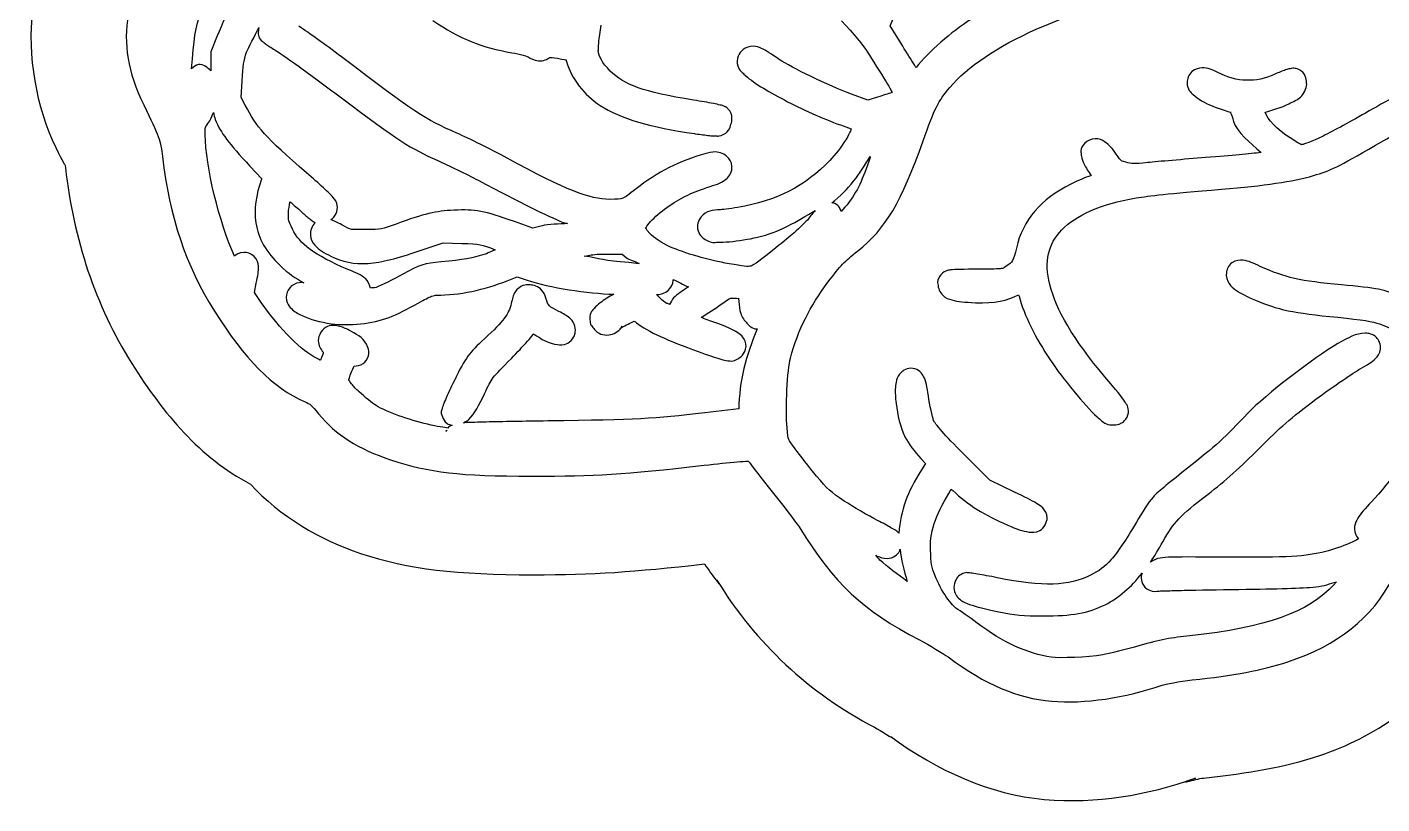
# Model space of a CAD drawing. Extents: x 3 to 173, y 187 to 306.
# Drawn here: x 2.95 to 15.92, y 253.91 to 261.36 of the extents above; entities that cross this region are included whole.
import ezdxf

# ---------------------------------------------------------------- set-up
doc = ezdxf.new("R2010")
doc.units = 0
doc.layers.add('Layer_1', color=7, linetype='CONTINUOUS')

msp = doc.modelspace()

# ---------------------------------------------------------------- linework, layer by layer
at = {"layer": 'Layer_1', "color": 7}
for points in [[(11.333753, 261.175976), (11.213589, 261.370554), (11.242802, 261.440009)], [(4.768827, 261.275747), (4.705988, 261.120858), (4.705988, 260.940608)], [(5.178368, 261.243291), (5.178368, 261.242727)], [(8.416205, 261.135132), (8.416205, 261.135697)], [(5.036721, 260.609951), (5.036156, 260.609951), (4.998675, 260.683264), (5.006393, 260.844768)], [(15.138278, 260.947836), (15.137714, 260.947836)], [(11.093458, 260.68761), (10.999202, 260.657844), (10.84431, 260.715722)], [(9.339492, 260.338109), (9.340028, 260.338109), (9.347194, 260.33698)], [(10.737376, 260.421367), (10.841555, 260.383885)], [(5.080804, 260.027862), (5.195457, 259.905493), (5.189945, 259.891156)], [(5.464448, 259.68488), (5.464448, 259.685007)], [(7.878772, 259.455137), (7.879337, 259.455701), (7.791695, 259.431995), (7.616407, 259.494281)], [(6.701375, 259.213594), (6.931784, 259.291868), (7.11148, 259.285801)], [(8.440459, 259.182849), (8.647718, 259.183413), (8.647718, 259.183399)], [(8.647718, 259.183399), (8.6852, 259.149775)], [(5.189392, 258.719863), (5.124348, 258.815226), (5.141987, 258.905072)], [(7.545284, 258.928203), (7.640094, 258.966235), (7.736004, 258.933161), (7.736569, 258.933161)], [(12.443925, 258.793117), (12.447783, 258.77878)], [(9.76394, 257.699613), (9.437068, 257.661578)], [(11.508508, 257.223307), (11.552606, 257.174801), (11.51347, 257.115269)], [(12.40313, 256.901949), (12.166659, 257.015498), (11.913099, 257.270711)], [(13.787797, 255.953806), (13.788333, 255.953806)], [(12.760872, 254.898208), (12.760872, 254.897643)]]:
    msp.add_lwpolyline(points, dxfattribs=at)
for points in [[(5.166244, 261.355195)], [(4.731334, 260.542183)], [(11.022905, 260.117718)], [(9.132237, 258.9409)], [(6.968715, 257.495549)], [(11.310639, 256.353455)]]:
    msp.add_lwpolyline(points, close=True, dxfattribs=at)
for points in [[(4.521883, 260.95935), (4.565816, 261.501457), (4.573933, 261.526673), (4.966163, 261.95264)], [(5.107824, 261.949885), (4.972992, 261.728166), (4.860468, 261.503734), (4.768827, 261.275747)], [(11.784115, 260.779185), (12.123163, 261.181772), (12.9193, 261.54543), (14.041893, 261.769167)], [(2.998664, 261.527709), (2.946707, 261.082532), (3.032819, 260.593582), (3.221301, 260.203669)], [(3.918827, 261.480265), (3.864618, 261.197083), (3.910812, 260.930832), (4.063797, 260.614308)], [(5.957787, 261.073427), (5.793195, 261.198249), (5.655682, 261.297452), (5.550439, 261.366673)], [(6.83422, 261.422336), (7.087833, 261.249534), (7.307382, 261.15983), (7.591038, 261.114206)], [(8.422267, 261.20956), (8.427601, 261.256392), (8.436178, 261.316999), (8.445971, 261.379334)], [(10.746745, 261.41852), (10.861805, 261.298993), (10.961785, 261.176757), (10.997548, 261.118659)], [(11.991354, 261.436159), (11.792142, 261.308163), (11.583308, 261.126358), (11.462187, 260.972036)], [(5.048837, 261.118171), (5.066476, 261.16907), (5.128342, 261.27367), (5.166244, 261.355195)], [(5.166241, 261.35519), (5.162177, 261.315963), (5.152517, 261.274437), (5.178368, 261.243291)], [(5.178368, 261.242727), (5.195556, 261.222068), (5.201225, 261.220883), (5.210892, 261.213511)], [(5.006393, 260.844768), (5.012856, 260.990725), (5.020561, 261.036569), (5.048837, 261.118171)], [(5.210892, 261.213511), (5.220572, 261.206145), (5.231099, 261.198751), (5.243412, 261.190369)], [(5.243412, 261.190369), (5.26805, 261.173548), (5.298234, 261.153765), (5.329953, 261.134695)], [(5.329953, 261.134695), (5.34745, 261.124168), (5.438834, 261.061684), (5.551542, 260.980356)], [(7.591038, 261.114206), (7.629384, 261.108025), (7.66791, 261.099953), (7.697975, 261.0916)], [(8.416205, 261.135697), (8.419027, 261.1158), (8.417052, 261.163072), (8.422267, 261.20956)], [(8.533062, 260.938347), (8.45229, 261.019641), (8.42435, 261.074683), (8.416205, 261.135132)], [(9.766684, 261.100464), (9.753137, 261.078451), (9.743982, 261.040399), (9.749598, 261.009515)], [(9.805819, 261.143461), (9.794135, 261.133752), (9.780222, 261.122463), (9.766684, 261.100464)], [(9.900629, 261.175981), (9.868315, 261.17711), (9.828504, 261.162265), (9.805819, 261.143461)], [(9.980004, 261.15504), (9.956946, 261.165567), (9.932943, 261.174965), (9.900629, 261.175981)], [(10.151431, 261.049757), (10.074258, 261.102016), (10.026145, 261.13397), (9.980004, 261.15504)], [(10.997548, 261.118659), (11.038179, 261.052661), (11.11791, 260.924439), (11.17559, 260.833132)], [(11.446199, 260.996279), (11.414181, 261.046311), (11.374094, 261.110238), (11.333753, 261.175976)], [(4.587477, 260.99959), (4.563403, 260.996118), (4.542581, 260.976617), (4.521883, 260.95935)], [(4.705988, 260.940608), (4.672431, 260.971889), (4.638599, 261.00697), (4.587477, 260.99959)], [(5.551542, 260.980356), (5.664248, 260.899028), (5.805023, 260.795179), (5.94621, 260.689314)], [(7.064076, 260.342514), (6.745989, 260.482146), (6.675583, 260.529071), (5.957787, 261.073427)], [(7.697975, 261.0916), (7.728032, 261.083246), (7.75302, 261.071138), (7.747584, 261.074497)], [(7.747584, 261.074497), (7.77304, 261.058777), (7.795785, 261.039154), (7.845148, 261.035361)], [(7.845148, 261.035361), (7.894512, 261.031579), (7.928802, 261.053452), (7.950431, 261.066231)], [(7.950431, 261.066231), (7.960111, 261.07196), (7.94902, 261.067642), (7.954289, 261.067924)], [(7.954289, 261.067924), (7.959623, 261.068192), (7.983544, 261.066795), (8.026498, 261.060191)], [(8.026498, 261.060191), (8.088187, 261.050652), (8.110039, 261.042298), (8.108628, 261.044217)], [(8.108628, 261.044217), (8.108783, 261.04196), (8.108826, 261.041254), (8.112486, 261.02878)], [(8.112486, 261.02878), (8.161584, 260.862602), (8.282045, 260.709228), (8.435501, 260.608754)], [(9.749598, 261.009515), (9.760802, 260.947748), (9.789628, 260.931139), (9.812988, 260.908641)], [(10.84431, 260.715722), (10.619932, 260.799121), (10.266547, 260.971808), (10.151431, 261.049757)], [(11.462187, 260.972036), (11.45437, 260.983861), (11.454835, 260.982761), (11.446199, 260.996279)], [(14.200649, 260.968232), (14.172198, 260.967667), (14.135249, 260.960866), (14.103635, 260.932954)], [(14.352233, 260.924685), (14.301027, 260.950593), (14.25755, 260.969166), (14.200649, 260.968232)], [(9.33067, 260.659433), (8.843337, 260.737208), (8.665074, 260.80548), (8.533062, 260.938347)], [(9.812988, 260.908641), (9.894612, 260.830042), (10.031843, 260.748491), (10.19994, 260.660595)], [(14.103635, 260.932954), (14.07202, 260.905042), (14.057884, 260.860477), (14.057884, 260.827671)], [(14.898488, 260.90761), (14.711858, 260.82418), (14.540763, 260.829232), (14.352233, 260.924685)], [(15.001014, 260.9484), (14.971011, 260.938353), (14.935722, 260.92427), (14.898488, 260.90761)], [(15.044008, 260.960536), (15.029304, 260.957375), (15.016011, 260.953424), (15.001014, 260.9484)], [(15.070466, 260.964402), (15.058923, 260.963838), (15.051345, 260.962144), (15.044008, 260.960536)], [(15.093066, 260.963838), (15.082906, 260.964966), (15.076252, 260.964684), (15.070466, 260.964402)], [(15.111256, 260.959971), (15.10389, 260.962229), (15.098118, 260.963188), (15.093066, 260.963838)], [(15.137714, 260.947836), (15.13746, 260.947994), (15.118622, 260.95777), (15.111256, 260.959971)], [(15.19395, 260.872319), (15.187458, 260.892723), (15.187571, 260.917395), (15.138278, 260.947836)], [(15.203319, 260.810582), (15.203319, 260.832426), (15.200441, 260.851911), (15.19395, 260.872319)], [(16.54994, 260.962167), (16.309715, 260.837317), (15.975609, 260.65527), (15.801941, 260.555369)], [(15.863115, 260.227367), (16.451791, 260.568331), (16.775201, 260.738187), (17.205875, 260.932923)], [(11.231815, 260.732257), (11.193537, 260.719896), (11.147329, 260.704741), (11.093458, 260.68761)], [(11.17559, 260.833132), (11.215762, 260.769539), (11.221446, 260.753176), (11.231815, 260.732257)], [(11.528902, 260.268761), (11.640492, 260.582245), (11.672231, 260.646335), (11.784115, 260.779185)], [(14.057884, 260.827671), (14.057884, 260.758467), (14.091248, 260.734738), (14.115212, 260.712468)], [(14.115212, 260.712468), (14.139172, 260.690201), (14.166282, 260.671944), (14.196791, 260.654039)], [(15.14434, 260.687661), (15.176869, 260.714218), (15.203322, 260.775993), (15.203319, 260.810582)], [(4.063797, 260.614308), (4.209711, 260.312463), (4.226684, 260.268371), (4.244043, 260.118212)], [(5.624316, 259.961723), (5.228011, 260.304829), (5.142252, 260.400756), (5.036721, 260.609951)], [(5.94621, 260.689314), (6.520346, 260.25881), (6.610559, 260.19989), (6.879418, 260.080222)], [(8.435501, 260.608754), (8.632034, 260.48008), (8.917093, 260.399977), (9.339492, 260.338109)], [(9.520289, 260.626359), (9.469481, 260.636293), (9.402577, 260.647949), (9.33067, 260.659433)], [(9.58423, 260.612587), (9.567042, 260.616679), (9.545692, 260.621392), (9.520289, 260.626359)], [(9.608484, 260.606519), (9.600412, 260.609059), (9.592809, 260.610526), (9.58423, 260.612587)], [(9.622262, 260.601016), (9.616194, 260.603556), (9.61252, 260.605277), (9.608484, 260.606519)], [(9.633839, 260.596048), (9.628759, 260.598871), (9.625282, 260.599774), (9.622262, 260.601016)], [(9.643208, 260.590545), (9.63954, 260.593085), (9.636379, 260.594694), (9.633839, 260.596048)], [(9.656989, 260.57951), (9.656879, 260.579612), (9.646877, 260.58809), (9.643208, 260.590545)], [(9.697779, 260.488008), (9.69665, 260.511997), (9.691429, 260.547659), (9.656989, 260.57951)], [(10.19994, 260.660595), (10.368037, 260.572697), (10.561997, 260.484895), (10.737376, 260.421367)], [(14.196791, 260.654039), (14.257807, 260.618231), (14.333115, 260.585634), (14.412866, 260.561987)], [(14.804793, 260.545446), (14.873977, 260.560122), (14.962028, 260.590556), (15.031892, 260.62372)], [(15.031892, 260.62372), (15.080539, 260.646806), (15.111812, 260.661089), (15.14434, 260.687661)], [(4.653613, 260.327209), (4.653613, 260.417732), (4.642352, 260.380244), (4.696056, 260.460602)], [(4.696056, 260.460602), (4.714542, 260.488259), (4.717307, 260.515124), (4.731334, 260.542183)], [(4.731334, 260.542147), (4.737515, 260.51971), (4.740619, 260.493957), (4.748973, 260.473245)], [(4.748973, 260.473245), (4.799829, 260.347143), (4.878846, 260.243606), (5.080804, 260.027862)], [(9.68896, 260.427375), (9.694689, 260.445579), (9.698823, 260.464016), (9.697779, 260.488008)], [(14.412866, 260.561987), (14.473741, 260.543925), (14.480768, 260.537547), (14.474051, 260.544884)], [(14.474051, 260.544884), (14.467335, 260.552222), (14.480401, 260.528544), (14.502714, 260.455589)], [(14.502714, 260.455589), (14.535709, 260.347727), (14.660312, 260.254015), (14.766747, 260.157379)], [(15.059454, 260.286928), (14.902564, 260.389515), (14.834094, 260.467623), (14.804793, 260.545446)], [(15.801941, 260.555369), (15.617331, 260.449172), (15.4697, 260.36913), (15.360418, 260.31504)], [(4.934731, 259.164143), (4.787728, 259.479098), (4.653613, 260.029755), (4.653613, 260.327209)], [(7.545837, 260.102185), (7.392718, 260.185378), (7.181116, 260.291136), (7.064076, 260.342514)], [(9.347194, 260.33698), (9.347759, 260.336892), (9.348295, 260.337067), (9.348859, 260.33698)], [(9.348859, 260.33698), (9.397861, 260.329924), (9.444964, 260.323659), (9.481704, 260.319905)], [(9.481704, 260.319905), (9.50129, 260.31793), (9.517902, 260.316829), (9.532417, 260.316039)], [(9.553913, 260.315474), (9.561449, 260.315565), (9.562662, 260.310818), (9.59415, 260.321542)], [(9.59415, 260.321542), (9.668253, 260.346745), (9.67751, 260.390943), (9.68896, 260.427375)], [(10.841555, 260.383885), (10.83004, 260.356397), (10.818977, 260.326399), (10.787535, 260.277501)], [(3.221301, 260.203669), (3.288509, 260.064638), (3.308573, 260.036464), (3.313893, 260.032973)], [(9.532417, 260.316039), (9.53967, 260.315757), (9.546378, 260.315474), (9.553913, 260.315474)], [(10.787535, 260.277501), (10.744225, 260.210112), (10.6876, 260.136026), (10.634297, 260.080166)], [(10.90162, 259.212632), (11.172596, 259.428729), (11.31809, 259.676515), (11.528902, 260.268761)], [(13.078375, 260.246686), (13.025131, 260.193518), (13.041085, 260.148946), (13.046405, 260.121559)], [(13.17649, 260.289129), (13.138426, 260.288282), (13.100318, 260.268611), (13.078375, 260.246686)], [(13.267441, 260.26102), (13.244751, 260.275977), (13.214556, 260.289993), (13.17649, 260.289129)], [(13.377133, 260.142509), (13.341528, 260.193532), (13.312831, 260.23111), (13.267441, 260.26102)], [(15.148198, 260.234011), (15.139111, 260.237539), (15.11044, 260.253569), (15.059454, 260.286928)], [(15.164737, 260.234011), (15.146054, 260.231471), (15.157286, 260.230483), (15.148198, 260.234011)], [(15.360418, 260.31504), (15.251133, 260.260946), (15.16982, 260.234683), (15.164737, 260.234011)], [(15.267801, 259.936326), (15.431626, 259.983818), (15.499909, 260.016996), (15.863115, 260.227367)], [(4.244043, 260.118212), (4.311006, 259.539321), (4.465873, 259.074797), (4.74124, 258.637099)], [(6.879418, 260.080222), (6.977388, 260.036616), (7.155606, 259.95029), (7.267473, 259.891706)], [(8.52645, 259.708067), (8.335746, 259.708914), (8.118537, 259.791024), (7.545837, 260.102185)], [(9.437056, 260.143539), (9.211925, 260.085229), (8.971666, 259.962609), (8.782213, 259.810054)], [(9.541236, 260.162843), (9.502967, 260.162279), (9.478258, 260.154235), (9.437056, 260.143539)], [(9.652031, 260.117092), (9.633602, 260.135493), (9.579508, 260.16328), (9.541236, 260.162843)], [(9.698335, 260.022282), (9.694666, 260.069597), (9.670875, 260.098248), (9.652031, 260.117092)], [(10.634297, 260.080166), (10.401712, 259.836416), (10.126449, 259.694684), (9.752352, 259.629821)], [(10.654696, 259.675092), (10.816028, 259.795898), (10.923377, 259.955712), (11.022905, 260.117718)], [(11.020701, 260.110005), (10.952748, 259.897088), (10.89669, 259.782153), (10.808484, 259.664072)], [(11.022903, 260.11771), (11.021492, 260.11294), (11.022395, 260.114888), (11.020701, 260.110005)], [(13.046405, 260.121559), (13.051711, 260.094184), (13.060471, 260.070556), (13.07176, 260.045492)], [(13.425088, 260.081323), (13.420347, 260.085105), (13.405925, 260.101276), (13.377133, 260.142509)], [(13.469738, 260.064785), (13.43485, 260.074917), (13.429826, 260.077541), (13.425088, 260.081323)], [(13.681955, 260.060918), (13.539221, 260.046779), (13.533213, 260.046356), (13.469738, 260.064785)], [(14.235376, 260.108323), (14.024759, 260.091672), (13.777519, 260.070387), (13.681955, 260.060918)], [(14.766747, 260.157379), (14.655834, 260.144058), (14.496988, 260.129044), (14.235376, 260.108323)], [(3.313893, 260.032973), (3.312199, 260.032408), (3.310929, 260.029389), (3.313046, 260.010762)], [(3.313046, 260.010762), (3.39235, 259.325165), (3.600221, 258.69019), (3.949674, 258.134732)], [(5.78472, 259.818958), (5.740324, 259.859776), (5.683433, 259.910539), (5.624316, 259.961723)], [(9.65093, 259.909834), (9.674637, 259.931282), (9.702001, 259.974965), (9.698335, 260.022282)], [(13.138457, 259.936901), (13.078, 259.914521), (13.011799, 259.888207), (12.942776, 259.853669)], [(13.07176, 260.045492), (13.087395, 260.010784), (13.113941, 259.973624), (13.138457, 259.936901)], [(14.385857, 259.804584), (14.80656, 259.840116), (15.065823, 259.877776), (15.267801, 259.936326)], [(5.189945, 259.891156), (5.139498, 259.758464), (5.117487, 259.609428), (5.138129, 259.482704)], [(5.841495, 259.766041), (5.826311, 259.780858), (5.806917, 259.798548), (5.78472, 259.818958)], [(7.267473, 259.891706), (7.688504, 259.671212), (7.916658, 259.553195), (8.081069, 259.486012)], [(8.782213, 259.810054), (8.709527, 259.751521), (8.674007, 259.727823), (8.651576, 259.719102)], [(9.09806, 259.646354), (9.230871, 259.734463), (9.308154, 259.771223), (9.489423, 259.831562)], [(9.489423, 259.831562), (9.558401, 259.854507), (9.6035, 259.866956), (9.65093, 259.909834)], [(12.942776, 259.853669), (12.659416, 259.711886), (12.483047, 259.509563), (12.422429, 259.241269)], [(13.568406, 259.721351), (13.707014, 259.744663), (13.852166, 259.759511), (14.385857, 259.804584)], [(5.450668, 259.582905), (5.450803, 259.606442), (5.458606, 259.647392), (5.464448, 259.68488)], [(5.464448, 259.685007), (5.500618, 259.654177), (5.538055, 259.62276), (5.577447, 259.586339)], [(5.87953, 259.724699), (5.86412, 259.745385), (5.856698, 259.751227), (5.841495, 259.766041)], [(5.919216, 259.632096), (5.916393, 259.690149), (5.893251, 259.706258), (5.87953, 259.724699)], [(8.651576, 259.719102), (8.629139, 259.710381), (8.602215, 259.707672), (8.52645, 259.708067)], [(10.662962, 259.675092), (10.661833, 259.675375), (10.656361, 259.674528), (10.654696, 259.675092)], [(10.740133, 259.603433), (10.729973, 259.6246), (10.723538, 259.655286), (10.662962, 259.675092)], [(12.857336, 259.415428), (12.987844, 259.553107), (13.224899, 259.663581), (13.568406, 259.721351)], [(5.488152, 259.423601), (5.448785, 259.50353), (5.450275, 259.497594), (5.450668, 259.582905)], [(5.577447, 259.586339), (5.605021, 259.560854), (5.631674, 259.538153), (5.654068, 259.520192)], [(5.872361, 259.525709), (5.87942, 259.532765), (5.887658, 259.540441), (5.898269, 259.556579)], [(5.898269, 259.556579), (5.908881, 259.572722), (5.92057, 259.603066), (5.919216, 259.632096)], [(7.036528, 259.603975), (6.854444, 259.594859), (6.76054, 259.572832), (6.480906, 259.47113)], [(7.616407, 259.494281), (7.323751, 259.598509), (7.238252, 259.61407), (7.036528, 259.603975)], [(8.934348, 259.512408), (8.978217, 259.556601), (9.037997, 259.606504), (9.09806, 259.646354)], [(9.402332, 259.539414), (9.376762, 259.510111), (9.358635, 259.455078), (9.373669, 259.407673)], [(9.584233, 259.608316), (9.515074, 259.608316), (9.453482, 259.598015), (9.402332, 259.539414)], [(9.752352, 259.629821), (9.682166, 259.617657), (9.587303, 259.608316), (9.584233, 259.608316)], [(9.943626, 259.345381), (10.147926, 259.392738), (10.323226, 259.496144), (10.494839, 259.600594)], [(10.494839, 259.600594), (10.474943, 259.577311), (10.457569, 259.55729), (10.420426, 259.509642)], [(10.743441, 259.591862), (10.742029, 259.595616), (10.742029, 259.599652), (10.740133, 259.603433)], [(10.808484, 259.664072), (10.804392, 259.658568), (10.758144, 259.608784), (10.743441, 259.591862)], [(5.138129, 259.482704), (5.16336, 259.327708), (5.232942, 259.209079), (5.372946, 259.070395)], [(6.01842, 259.0372), (5.692964, 259.17487), (5.55805, 259.281694), (5.488152, 259.423601)], [(5.654068, 259.520192), (5.665272, 259.511217), (5.675037, 259.503597), (5.685488, 259.496485)], [(5.702573, 259.480935), (5.676327, 259.454716), (5.656444, 259.407701), (5.66013, 259.365732)], [(5.685488, 259.496485), (5.690709, 259.492929), (5.695859, 259.489627), (5.703677, 259.48545)], [(5.706985, 259.483757), (5.706138, 259.48291), (5.703335, 259.481781), (5.702573, 259.480935)], [(5.703677, 259.48545), (5.704524, 259.484886), (5.705935, 259.484321), (5.706985, 259.483757)], [(5.855275, 259.512473), (5.860807, 259.517017), (5.866917, 259.520262), (5.872361, 259.525709)], [(5.961659, 259.464518), (5.916484, 259.488168), (5.889633, 259.501709), (5.855275, 259.512473)], [(6.190965, 259.419317), (6.025966, 259.419185), (6.06992, 259.407746), (5.961659, 259.464518)], [(6.480906, 259.47113), (6.334221, 259.417788), (6.345453, 259.419439), (6.190965, 259.419317)], [(8.124063, 259.476642), (8.048179, 259.470772), (7.936952, 259.470941), (7.878772, 259.455137)], [(8.081069, 259.486012), (8.098454, 259.4789), (8.107852, 259.482625), (8.124063, 259.476642)], [(8.869307, 259.434134), (8.864848, 259.416382), (8.890474, 259.468215), (8.934348, 259.512408)], [(8.910647, 259.38177), (8.870049, 259.423161), (8.872858, 259.448282), (8.869307, 259.434134)], [(10.420426, 259.509642), (10.416362, 259.504421), (10.370416, 259.457307), (10.314593, 259.407667)], [(12.742686, 258.891223), (12.686385, 259.115192), (12.726828, 259.277749), (12.857336, 259.415428)], [(5.66013, 259.365732), (5.663827, 259.32376), (5.682962, 259.293463), (5.702573, 259.270372)], [(7.11148, 259.285801), (7.285586, 259.280184), (7.296745, 259.274512), (7.430084, 259.225718)], [(9.110737, 259.251133), (9.022207, 259.291253), (8.951245, 259.34038), (8.910647, 259.38177)], [(9.373669, 259.407673), (9.388712, 259.360271), (9.422508, 259.333646), (9.454145, 259.316724)], [(9.454145, 259.316724), (9.509667, 259.287042), (9.527576, 259.297109), (9.561082, 259.296884)], [(9.561082, 259.296884), (9.594587, 259.296641), (9.632574, 259.298577), (9.674631, 259.302387)], [(9.674631, 259.302387), (9.758747, 259.310204), (9.856873, 259.325247), (9.943626, 259.345381)], [(10.314593, 259.407667), (10.258769, 259.35803), (10.188806, 259.29893), (10.118911, 259.243405)], [(5.02458, 259.198871), (4.971979, 259.198871), (4.952605, 259.178748), (4.934731, 259.164143)], [(5.121043, 259.161939), (5.08975, 259.192444), (5.048622, 259.198871), (5.02458, 259.198871)], [(5.161833, 259.068233), (5.159857, 259.094141), (5.152322, 259.131434), (5.121043, 259.161939)], [(5.702573, 259.270372), (5.741822, 259.224189), (5.791493, 259.194804), (5.856362, 259.162884)], [(5.856362, 259.162884), (5.963824, 259.110007), (6.07945, 259.084195), (6.212447, 259.093983)], [(6.212447, 259.093983), (6.345447, 259.103776), (6.496038, 259.144261), (6.701375, 259.213594)], [(7.345747, 259.187133), (7.217077, 259.144235), (7.122332, 259.127313), (6.913595, 259.109412)], [(7.430084, 259.225718), (7.40027, 259.211861), (7.368438, 259.194699), (7.345747, 259.187133)], [(8.282813, 259.164646), (8.348695, 259.167609), (8.343849, 259.182736), (8.440459, 259.182849)], [(8.708903, 259.101256), (8.472522, 259.117822), (8.426489, 259.142821), (8.282813, 259.164646)], [(8.6852, 259.149775), (8.712349, 259.125899), (8.773261, 259.11557), (8.808121, 259.09245)], [(9.670773, 259.090729), (9.478642, 259.123757), (9.235589, 259.19455), (9.110737, 259.251133)], [(10.118911, 259.243405), (9.971639, 259.126421), (9.907527, 259.078669), (9.878582, 259.069223)], [(10.617744, 258.912771), (10.744366, 259.079135), (10.771973, 259.10924), (10.90162, 259.212632)], [(12.422429, 259.241269), (12.395053, 259.120108), (12.387176, 259.107476), (12.322657, 259.06488)], [(5.141987, 258.905072), (5.156098, 258.974851), (5.165925, 259.016397), (5.161833, 259.068233)], [(5.372946, 259.070395), (5.44712, 258.996924), (5.519084, 258.955033), (5.59674, 258.907787)], [(6.189847, 258.946251), (6.144217, 258.986146), (6.096968, 259.003976), (6.01842, 259.0372)], [(6.913595, 259.109412), (6.752164, 259.095555), (6.70615, 259.080992), (6.544832, 258.990351)], [(8.808121, 259.09245), (8.773922, 259.095442), (8.746566, 259.098659), (8.708903, 259.101256)], [(9.878582, 259.069223), (9.849634, 259.059769), (9.809587, 259.066966), (9.670773, 259.090729)], [(11.746639, 259.020769), (11.728097, 259.013262), (11.700487, 258.99455), (11.685453, 258.967302)], [(11.791286, 259.031804), (11.778191, 259.03011), (11.765181, 259.028276), (11.746639, 259.020769)], [(12.06524, 259.037871), (11.909569, 259.036742), (11.84369, 259.038436), (11.791286, 259.031804)], [(12.27801, 259.044475), (12.252469, 259.040835), (12.189011, 259.038916), (12.06524, 259.037871)], [(12.322657, 259.06488), (12.291613, 259.044391), (12.303551, 259.048144), (12.27801, 259.044475)], [(14.48729, 259.099565), (14.450057, 259.072105), (14.437425, 259.031191), (14.433821, 259.005859)], [(14.592571, 259.124372), (14.565054, 259.127928), (14.524521, 259.126912), (14.48729, 259.099565)], [(14.759039, 259.065391), (14.689734, 259.09687), (14.647607, 259.117269), (14.592571, 259.124372)], [(15.537905, 258.888452), (15.134711, 258.925022), (15.000791, 258.955584), (14.759039, 259.065391)], [(5.503584, 258.893478), (5.470719, 258.87646), (5.447106, 258.843138), (5.43744, 258.817961)], [(5.592882, 258.908916), (5.567736, 258.911456), (5.536449, 258.910609), (5.503584, 258.893478)], [(5.59674, 258.907787), (5.595611, 258.907922), (5.5942, 258.908633), (5.592882, 258.908916)], [(6.235048, 258.856402), (6.228105, 258.894601), (6.209538, 258.929044), (6.189847, 258.946251)], [(6.544832, 258.990351), (6.459451, 258.942387), (6.335556, 258.881955), (6.289068, 258.863571)], [(6.867841, 258.789296), (7.081644, 258.789296), (7.32801, 258.840748), (7.545284, 258.928203)], [(7.736569, 258.933161), (7.944668, 258.862202), (8.320636, 258.806144), (8.56725, 258.798115)], [(9.101367, 258.851054), (9.115873, 258.868552), (9.132465, 258.892851), (9.136095, 258.930429)], [(9.136095, 258.930429), (9.136377, 258.934296), (9.132321, 258.936949), (9.132237, 258.9409)], [(9.132237, 258.940866), (9.188128, 258.91905), (9.227219, 258.886998), (9.283268, 258.87031)], [(10.258351, 258.185718), (10.334684, 258.464664), (10.442685, 258.682776), (10.617744, 258.912771)], [(11.685453, 258.967302), (11.655385, 258.912799), (11.671122, 258.892942), (11.671122, 258.895092)], [(11.671122, 258.895092), (11.671122, 258.860416), (11.689241, 258.814348), (11.717423, 258.788155)], [(13.270749, 258.006521), (12.964814, 258.371279), (12.803629, 258.648746), (12.742686, 258.891223)], [(14.433821, 259.005859), (14.428543, 258.968721), (14.441412, 258.927198), (14.459729, 258.900576)], [(14.459729, 258.900576), (14.478045, 258.873962), (14.498797, 258.856693), (14.522015, 258.840494)], [(5.43744, 258.817961), (5.424853, 258.785155), (5.427847, 258.746138), (5.43854, 258.719293)], [(6.289068, 258.863571), (6.270469, 258.856205), (6.247914, 258.861031), (6.235048, 258.856402)], [(6.692555, 258.713231), (6.755657, 258.748687), (6.79599, 258.768978), (6.820986, 258.778825)], [(6.820986, 258.778825), (6.845991, 258.788675), (6.852194, 258.789296), (6.867841, 258.789296)], [(7.625777, 258.826286), (7.596951, 258.783256), (7.595743, 258.755951), (7.583884, 258.708876)], [(7.696332, 258.880857), (7.669747, 258.871967), (7.640187, 258.8478), (7.625777, 258.826286)], [(7.753657, 258.888562), (7.740732, 258.888562), (7.722923, 258.889691), (7.696332, 258.880857)], [(7.863349, 258.849976), (7.829301, 258.881069), (7.78114, 258.888562), (7.753657, 258.888562)], [(7.915715, 258.761231), (7.906148, 258.788833), (7.897399, 258.818884), (7.863349, 258.849976)], [(8.039187, 258.633901), (7.937308, 258.687411), (7.944042, 258.679455), (7.915715, 258.761231)], [(8.56725, 258.798115), (8.519778, 258.775791), (8.474236, 258.746875), (8.435512, 258.715432)], [(8.976792, 258.794805), (8.983144, 258.795651), (8.991501, 258.794788), (8.997738, 258.795933)], [(9.074359, 258.711018), (9.027848, 258.736757), (9.004943, 258.766882), (8.976792, 258.794805)], [(8.997738, 258.795933), (9.030383, 258.801663), (9.071037, 258.814504), (9.101367, 258.851054)], [(9.139402, 258.764477), (9.120719, 258.747149), (9.114228, 258.720747), (9.101367, 258.699984)], [(9.283268, 258.87031), (9.228373, 258.833116), (9.173049, 258.795679), (9.139402, 258.764477)], [(9.679054, 258.758982), (9.685968, 258.761889), (9.682976, 258.762171), (9.712677, 258.76124)], [(9.712677, 258.76124), (9.763675, 258.759547), (9.76453, 258.757091), (9.760082, 258.762369)], [(9.760082, 258.762369), (9.761211, 258.753874), (9.762905, 258.747919), (9.76394, 258.730396)], [(11.717423, 258.788155), (11.745617, 258.761965), (11.774506, 258.751498), (11.803414, 258.743508)], [(12.029962, 258.7176), (12.216384, 258.708851), (12.334313, 258.739021), (12.443925, 258.793117)], [(12.447783, 258.77878), (12.498552, 258.595124), (12.606683, 258.377045), (12.746544, 258.169135)], [(14.522015, 258.840494), (14.568452, 258.808094), (14.627408, 258.779768), (14.712735, 258.742376)], [(15.890683, 258.846559), (15.82639, 258.859456), (15.681737, 258.87541), (15.537905, 258.888452)], [(16.331105, 258.626072), (16.203769, 258.729055), (16.033707, 258.817873), (15.890683, 258.846559)], [(4.74124, 258.637099), (5.029967, 258.178166), (5.2993, 257.899793), (5.608853, 257.767279)], [(5.717458, 258.186288), (5.586992, 258.249427), (5.366565, 258.460628), (5.189392, 258.719863)], [(5.43854, 258.719293), (5.449208, 258.692454), (5.463771, 258.674982), (5.478777, 258.660314)], [(5.478777, 258.660314), (5.508774, 258.63098), (5.542051, 258.612006), (5.580202, 258.594167)], [(6.414741, 258.577079), (6.485263, 258.603608), (6.599885, 258.66117), (6.692555, 258.713231)], [(7.583884, 258.708876), (7.557242, 258.603119), (7.516433, 258.546531), (7.32757, 258.372084)], [(8.143917, 258.569408), (8.113609, 258.595457), (8.084377, 258.610166), (8.039187, 258.633901)], [(8.379288, 258.662516), (8.362524, 258.643296), (8.336291, 258.632524), (8.336291, 258.562745)], [(8.435512, 258.715432), (8.414769, 258.698584), (8.396063, 258.681746), (8.379288, 258.662516)], [(9.101367, 258.699984), (9.095666, 258.702975), (9.079636, 258.708083), (9.074359, 258.711018)], [(9.403444, 258.576528), (9.467203, 258.614617), (9.537423, 258.659815), (9.601332, 258.707166)], [(9.601332, 258.707166), (9.647792, 258.741592), (9.672131, 258.756067), (9.679054, 258.758982)], [(9.76394, 258.730396), (9.766763, 258.686081), (9.769768, 258.651851), (9.78213, 258.614642)], [(11.803414, 258.743508), (11.86123, 258.727534), (11.928599, 258.722369), (12.029962, 258.7176)], [(14.712735, 258.742376), (14.924413, 258.649618), (15.070359, 258.619641), (15.502077, 258.577564)], [(5.580202, 258.594167), (5.656501, 258.558491), (5.753537, 258.531277), (5.86022, 258.516446)], [(5.940713, 258.490055), (5.905683, 258.499453), (5.869799, 258.506678), (5.822752, 258.489491)], [(5.86022, 258.516446), (6.032584, 258.492485), (6.253169, 258.516288), (6.414741, 258.577079)], [(8.187464, 258.512633), (8.176316, 258.538428), (8.159072, 258.556378), (8.143917, 258.569408)], [(8.196834, 258.436566), (8.199712, 258.45666), (8.198527, 258.486835), (8.187464, 258.512633)], [(8.336291, 258.562745), (8.336291, 258.506052), (8.35102, 258.503484), (8.359995, 258.489435)], [(8.646075, 258.481704), (8.660694, 258.490425), (8.682067, 258.502307), (8.703953, 258.513124)], [(8.703953, 258.513124), (8.725035, 258.523566), (8.746456, 258.53288), (8.762932, 258.539568)], [(8.762932, 258.539568), (8.769875, 258.535194), (8.776555, 258.53113), (8.783328, 258.525796)], [(8.783328, 258.525796), (8.895777, 258.437181), (9.087284, 258.353787), (9.374231, 258.249639)], [(9.450849, 258.557224), (9.427142, 258.565663), (9.424884, 258.568711), (9.403444, 258.576528)], [(9.755671, 258.42824), (9.690994, 258.47129), (9.603743, 258.502733), (9.450849, 258.557224)], [(9.78213, 258.614642), (9.794491, 258.577431), (9.818912, 258.543669), (9.841662, 258.520936)], [(9.841662, 258.520936), (9.860796, 258.501801), (9.874569, 258.483426), (9.916075, 258.468019)], [(15.502077, 258.577564), (15.736347, 258.554732), (15.838204, 258.5368), (15.901706, 258.514724)], [(15.901706, 258.514724), (16.123008, 258.437802), (16.259654, 258.283669), (16.311262, 258.052806)], [(5.822752, 258.489491), (5.775706, 258.47236), (5.7323, 258.402914), (5.735661, 258.353892)], [(6.047649, 258.444304), (6.010481, 258.465669), (5.975742, 258.480663), (5.940713, 258.490055)], [(6.211361, 258.288862), (6.179354, 258.374923), (6.123756, 258.400568), (6.047649, 258.444304)], [(7.32757, 258.372084), (7.176789, 258.232815), (7.152431, 258.200574), (7.035975, 257.966389)], [(7.739326, 258.347824), (7.760606, 258.371785), (7.77906, 258.392861), (7.793897, 258.411214)], [(7.793897, 258.411214), (7.79559, 258.413472), (7.796724, 258.415842), (7.798305, 258.417818)], [(7.798305, 258.417818), (7.87124, 258.369473), (7.944962, 258.322935), (8.02761, 258.316396)], [(8.126278, 258.330732), (8.149279, 258.342388), (8.171324, 258.36568), (8.181952, 258.386404)], [(8.181952, 258.386404), (8.192592, 258.407119), (8.194999, 258.423651), (8.196834, 258.436566)], [(8.359995, 258.489435), (8.36897, 258.47538), (8.378904, 258.462765), (8.391415, 258.450299)], [(8.391415, 258.450299), (8.432035, 258.410023), (8.491685, 258.39999), (8.537484, 258.41116)], [(8.537484, 258.41116), (8.583447, 258.422364), (8.621903, 258.450781), (8.647179, 258.491639)], [(8.647179, 258.491639), (8.630415, 258.464545), (8.629415, 258.471065), (8.631193, 258.472335)], [(8.631193, 258.472335), (8.632887, 258.473746), (8.638765, 258.47733), (8.646075, 258.481704)], [(9.803076, 258.385797), (9.787554, 258.40544), (9.77184, 258.417479), (9.755671, 258.42824)], [(9.939226, 258.467455), (9.835094, 258.213864), (9.766305, 257.960553), (9.76394, 257.699613)], [(9.832842, 258.297602), (9.834535, 258.333744), (9.81859, 258.366157), (9.803076, 258.385797)], [(9.916075, 258.468019), (9.922115, 258.465762), (9.93169, 258.468866), (9.939226, 258.467455)], [(15.763903, 258.424868), (15.673044, 258.423739), (15.603629, 258.384084), (15.500973, 258.325099)], [(15.87139, 258.384078), (15.837382, 258.418238), (15.795001, 258.425314), (15.763903, 258.424868)], [(15.910526, 258.272733), (15.91634, 258.31659), (15.892915, 258.36237), (15.87139, 258.384078)], [(5.735661, 258.353892), (5.73902, 258.30487), (5.75886, 258.273969), (5.782516, 258.241993)], [(5.782516, 258.241993), (5.784181, 258.239736), (5.783278, 258.241711), (5.784153, 258.240864)], [(6.216322, 258.20673), (6.224563, 258.23765), (6.219376, 258.267345), (6.211361, 258.288862)], [(7.586088, 258.184115), (7.642798, 258.24166), (7.696761, 258.299925), (7.739326, 258.347824)], [(8.02761, 258.316396), (8.053152, 258.31442), (8.080307, 258.307393), (8.126278, 258.330732)], [(9.374231, 258.249639), (9.472535, 258.21396), (9.540652, 258.190714), (9.591409, 258.176326)], [(9.798665, 258.21492), (9.81399, 258.232276), (9.831262, 258.261461), (9.832842, 258.297602)], [(15.500973, 258.325099), (15.283566, 258.200182), (14.796775, 257.825902), (14.640526, 257.65923)], [(15.863674, 258.183988), (15.882611, 258.202954), (15.904698, 258.228684), (15.910526, 258.272733)], [(3.949674, 258.134732), (4.255225, 257.649056), (4.601481, 257.233986), (5.085489, 256.977689)], [(5.757144, 258.165347), (5.743597, 258.170315), (5.755168, 258.167887), (5.717458, 258.186288)], [(5.784153, 258.240864), (5.783052, 258.235333), (5.772031, 258.203066), (5.757144, 258.165347)], [(6.077966, 258.109151), (6.106131, 258.111409), (6.133611, 258.111409), (6.16561, 258.134523)], [(6.16561, 258.134523), (6.186438, 258.149537), (6.208067, 258.175812), (6.216322, 258.20673)], [(7.327016, 257.842911), (7.401117, 258.001749), (7.39261, 257.987787), (7.586088, 258.184115)], [(9.591409, 258.176326), (9.616781, 258.169129), (9.637578, 258.16419), (9.659761, 258.161453)], [(9.659761, 258.161453), (9.681943, 258.158631), (9.708724, 258.150164), (9.754568, 258.179092)], [(9.754568, 258.179092), (9.768594, 258.187925), (9.783326, 258.197577), (9.798665, 258.21492)], [(10.227485, 257.517094), (10.207898, 257.702926), (10.23042, 258.083706), (10.258351, 258.185718)], [(12.746544, 258.169135), (12.871732, 257.983049), (13.071943, 257.737586), (13.195782, 257.623983)], [(15.715397, 258.083667), (15.782098, 258.120787), (15.825822, 258.14608), (15.863674, 258.183988)], [(6.028354, 257.973552), (6.023359, 257.985829), (6.026407, 257.968698), (6.027253, 257.973552)], [(6.054812, 257.938827), (6.036355, 257.960559), (6.024919, 257.981945), (6.028354, 257.973552)], [(6.027253, 257.973552), (6.0281, 257.978406), (6.035737, 258.005302), (6.054815, 258.054031)], [(6.054815, 258.054031), (6.071381, 258.09644), (6.077175, 258.105694), (6.077966, 258.109151)], [(11.32385, 258.054539), (11.289817, 258.026308), (11.281418, 257.998136), (11.274792, 257.974613)], [(11.45008, 258.083754), (11.39486, 258.100631), (11.346945, 258.073679), (11.32385, 258.054539)], [(11.538825, 257.999418), (11.52635, 258.027132), (11.505297, 258.066866), (11.45008, 258.083754)], [(11.585126, 257.791059), (11.57189, 257.885304), (11.563762, 257.943972), (11.538825, 257.999418)], [(13.46588, 257.762884), (13.433063, 257.815098), (13.380023, 257.876236), (13.270749, 258.006521)], [(15.291511, 257.791522), (15.457181, 257.914994), (15.661352, 258.053587), (15.715397, 258.083667)], [(6.127022, 257.86331), (6.098969, 257.890178), (6.073275, 257.917079), (6.054812, 257.938827)], [(6.290733, 257.731019), (6.251925, 257.754161), (6.183108, 257.809572), (6.127022, 257.86331)], [(7.035975, 257.966389), (7.002924, 257.899923), (6.974126, 257.837021), (6.953292, 257.787246)], [(11.263768, 257.905161), (11.260805, 257.858451), (11.263855, 257.80714), (11.270383, 257.752473)], [(11.274792, 257.974613), (11.268159, 257.951076), (11.265264, 257.928515), (11.263768, 257.905161)], [(5.608853, 257.767279), (5.657788, 257.746338), (5.671845, 257.735128), (5.73839, 257.653729)], [(6.782968, 257.552426), (6.60201, 257.592721), (6.390575, 257.671498), (6.290733, 257.731019)], [(6.927937, 257.722202), (6.924776, 257.712663), (6.922039, 257.704083), (6.919668, 257.692986)], [(6.953292, 257.787246), (6.942878, 257.762354), (6.934259, 257.741266), (6.927937, 257.722202)], [(7.17929, 257.59652), (7.230886, 257.653024), (7.275522, 257.732529), (7.327016, 257.842911)], [(11.270383, 257.752473), (11.28345, 257.643143), (11.309782, 257.52551), (11.35527, 257.432769)], [(11.633081, 257.579942), (11.628029, 257.590526), (11.598469, 257.696054), (11.585126, 257.791059)], [(13.490685, 257.641066), (13.507957, 257.701837), (13.482275, 257.736779), (13.46588, 257.762884)], [(14.748566, 257.320783), (14.952348, 257.527243), (15.042103, 257.605639), (15.291511, 257.791522)], [(5.73839, 257.653729), (5.905615, 257.449183), (6.120254, 257.314154), (6.429061, 257.211654)], [(6.919668, 257.692986), (6.91741, 257.681895), (6.902913, 257.678226), (6.924079, 257.622984)], [(6.924079, 257.622984), (6.931953, 257.602438), (6.944032, 257.578864), (6.969277, 257.558491)], [(7.127477, 257.566754), (7.142604, 257.578184), (7.167603, 257.583716), (7.17929, 257.59652)], [(9.437068, 257.661578), (8.938754, 257.602551), (8.803233, 257.59514), (7.933354, 257.583857)], [(13.195782, 257.623983), (13.227211, 257.595168), (13.247, 257.574589), (13.28453, 257.556185)], [(13.447138, 257.577126), (13.461051, 257.588048), (13.482046, 257.610679), (13.490685, 257.641066)], [(14.640526, 257.65923), (14.423675, 257.427921), (14.323136, 257.336531), (14.060096, 257.130063)], [(6.9792, 257.516044), (6.944876, 257.51929), (6.880391, 257.53072), (6.782968, 257.552426)], [(6.968715, 257.495578), (6.96492, 257.491429), (6.96144, 257.486575), (6.957692, 257.482341)], [(6.957692, 257.482341), (6.959639, 257.484881), (6.959357, 257.488974), (6.96155, 257.491147)], [(6.96155, 257.491147), (6.964711, 257.494308), (6.965724, 257.493122), (6.968715, 257.495549)], [(6.969277, 257.558491), (6.982485, 257.547823), (7.001631, 257.548444), (7.019439, 257.543618)], [(6.983608, 257.525414), (6.981633, 257.523721), (6.981351, 257.517822), (6.9792, 257.516044)], [(7.019439, 257.543618), (7.00753, 257.53786), (6.994663, 257.534558), (6.983608, 257.525414)], [(7.153935, 257.567883), (7.143098, 257.567601), (7.136423, 257.567319), (7.127477, 257.566754)], [(7.343001, 257.573386), (7.265074, 257.571411), (7.200911, 257.569689), (7.153935, 257.567883)], [(7.933354, 257.583857), (7.707906, 257.580922), (7.498859, 257.577225), (7.343001, 257.573386)], [(10.304102, 257.316451), (10.22536, 257.424957), (10.241675, 257.382359), (10.227485, 257.517094)], [(11.708598, 257.485133), (11.660784, 257.538995), (11.631916, 257.582384), (11.633081, 257.579942)], [(11.913099, 257.270711), (11.824879, 257.359451), (11.756415, 257.431273), (11.708598, 257.485133)], [(13.28453, 257.556185), (13.322057, 257.537784), (13.3911, 257.544557), (13.419026, 257.559487)], [(13.419026, 257.559487), (13.424614, 257.562478), (13.433224, 257.566204), (13.447138, 257.577126)], [(16.276534, 257.535216), (16.196925, 257.289711), (16.060933, 257.065361), (15.853201, 256.841787)], [(11.35527, 257.432769), (11.388304, 257.365355), (11.447517, 257.290021), (11.508508, 257.223307)], [(6.429061, 257.211654), (6.803305, 257.087431), (7.085067, 257.055322), (7.783398, 257.055111)], [(10.509154, 257.055176), (10.440709, 257.137926), (10.345993, 257.258731), (10.304102, 257.316451)], [(14.257985, 256.882018), (14.418397, 257.005194), (14.575742, 257.145693), (14.748566, 257.320783)], [(7.783398, 257.055111), (8.398817, 257.054899), (8.646831, 257.070492), (9.432634, 257.15984)], [(9.432634, 257.15984), (9.552607, 257.173472), (9.665315, 257.184817), (9.749031, 257.191811)], [(9.749031, 257.191811), (9.79089, 257.19531), (9.8256, 257.19785), (9.849352, 257.198979)], [(9.849352, 257.198979), (9.851045, 257.199064), (9.85161, 257.198911), (9.85321, 257.198979)], [(9.85321, 257.198979), (9.862608, 257.189101), (9.873699, 257.175526), (9.882976, 257.162601)], [(9.882976, 257.162601), (9.916146, 257.116358), (10.018338, 256.985946), (10.121101, 256.857228)], [(11.51347, 257.115269), (11.371975, 256.898311), (11.318463, 256.731167), (11.295738, 256.509482)], [(14.060096, 257.130063), (13.985878, 257.071807), (13.913104, 257.012712), (13.855045, 256.964148)], [(5.085489, 256.977689), (5.365956, 256.671715), (5.757841, 256.441153), (6.14023, 256.314229)], [(10.773187, 256.816497), (10.642394, 256.902838), (10.613771, 256.928698), (10.509154, 257.055176)], [(13.855045, 256.964148), (13.796986, 256.915586), (13.761435, 256.887902), (13.731573, 256.853906)], [(10.121101, 256.857228), (10.222038, 256.730798), (10.334915, 256.579332), (10.35151, 256.552405)], [(11.092891, 256.630188), (11.005156, 256.674616), (10.85585, 256.761933), (10.773187, 256.816497)], [(11.599457, 256.347969), (11.590793, 256.556032), (11.666928, 256.709933), (11.798446, 256.929499)], [(11.798446, 256.929499), (11.805784, 256.922726), (11.805584, 256.923544), (11.813881, 256.915727)], [(11.813881, 256.915727), (11.958969, 256.77886), (12.115111, 256.682738), (12.341944, 256.584996)], [(12.6159, 256.793911), (12.570759, 256.821004), (12.506443, 256.852515), (12.40313, 256.901949)], [(13.731573, 256.853906), (13.685909, 256.801929), (13.629391, 256.710743), (13.571722, 256.613574)], [(13.825832, 256.426161), (13.931617, 256.615719), (13.986544, 256.673589), (14.257985, 256.882018)], [(15.853201, 256.841787), (15.77833, 256.761207), (15.734123, 256.711683), (15.70327, 256.667603)], [(12.675429, 256.749814), (12.656521, 256.768779), (12.63847, 256.78037), (12.6159, 256.793911)], [(12.717323, 256.653901), (12.717323, 256.694589), (12.69435, 256.730854), (12.675429, 256.749814)], [(11.221325, 256.560733), (11.186405, 256.581166), (11.141577, 256.605533), (11.092891, 256.630188)], [(11.267076, 256.532624), (11.254037, 256.541514), (11.238783, 256.550517), (11.221325, 256.560733)], [(12.341944, 256.584996), (12.423814, 256.549716), (12.483143, 256.526988), (12.542587, 256.519402)], [(12.647317, 256.53484), (12.689083, 256.55705), (12.717323, 256.615733), (12.717323, 256.653901)], [(13.571722, 256.613574), (13.467204, 256.437481), (13.393784, 256.327378), (13.330289, 256.255284)], [(15.666339, 256.594843), (15.658211, 256.565432), (15.660844, 256.526412), (15.67075, 256.500583)], [(15.70327, 256.667603), (15.687833, 256.645561), (15.674467, 256.624253), (15.666339, 256.594843)], [(10.35151, 256.552405), (10.6751, 256.027288), (10.952607, 255.767133), (11.493076, 255.485252)], [(11.286368, 256.518287), (11.279087, 256.524411), (11.273595, 256.528165), (11.267076, 256.532624)], [(11.295738, 256.509482), (11.292464, 256.512727), (11.288937, 256.516171), (11.286368, 256.518287)], [(12.542587, 256.519402), (12.572308, 256.51562), (12.605554, 256.512629), (12.647317, 256.53484)], [(13.705665, 256.22993), (13.745565, 256.289137), (13.785234, 256.353422), (13.825832, 256.426161)], [(15.699963, 256.454282), (15.675155, 256.440425), (15.661973, 256.431535), (15.616179, 256.412389)], [(15.67075, 256.500583), (15.674701, 256.490282), (15.683986, 256.472785), (15.699963, 256.454282)], [(6.14023, 256.314229), (6.598779, 256.162024), (7.067722, 256.110022), (7.792917, 256.109802)], [(11.115508, 256.249832), (11.106788, 256.257875), (11.086679, 256.28373), (11.074719, 256.296133)], [(11.074719, 256.296133), (11.078613, 256.294722), (11.086541, 256.289699), (11.090153, 256.288429)], [(11.261581, 256.290065), (11.282014, 256.304713), (11.291144, 256.317864), (11.297409, 256.326447)], [(11.297409, 256.326447), (11.303674, 256.335054), (11.306293, 256.344678), (11.310639, 256.353455)], [(11.310639, 256.353461), (11.312615, 256.259408), (11.34765, 256.147394), (11.377887, 256.04478)], [(11.644108, 256.099371), (11.608463, 256.189837), (11.60515, 256.211427), (11.599457, 256.347969)], [(15.38522, 256.333014), (15.187368, 256.282443), (15.036176, 256.273395), (14.412874, 256.277893)], [(15.616179, 256.412389), (15.542666, 256.381649), (15.454359, 256.35069), (15.38522, 256.333014)], [(7.792917, 256.109802), (8.382364, 256.109598), (8.744816, 256.136951), (9.433667, 256.213044)], [(9.433667, 256.213044), (9.510985, 256.107058), (9.617792, 255.954289), (9.554658, 256.056741)], [(11.090153, 256.288429), (11.122428, 256.277055), (11.140064, 256.265681), (11.186064, 256.265823)], [(11.377887, 256.04478), (11.286927, 256.109768), (11.183428, 256.187277), (11.115508, 256.249832)], [(11.186064, 256.265823), (11.209065, 256.265899), (11.241137, 256.275418), (11.261581, 256.290065)], [(13.330289, 256.255284), (13.266792, 256.183194), (13.214813, 256.146332), (13.132954, 256.105907)], [(13.77567, 256.264657), (13.745816, 256.256585), (13.71821, 256.239144), (13.705665, 256.22993)], [(13.879849, 256.277329), (13.835701, 256.275353), (13.805995, 256.27287), (13.77567, 256.264657)], [(14.412874, 256.277893), (14.117246, 256.280151), (13.968146, 256.281139), (13.879849, 256.277329)], [(9.554658, 256.056741), (9.927818, 255.451182), (10.438144, 254.97406), (11.064957, 254.647148)], [(11.751042, 255.897074), (11.710819, 255.956786), (11.670837, 256.031536), (11.644108, 256.099371)], [(11.835392, 256.044766), (11.825289, 256.018943), (11.82265, 255.993537), (11.826573, 255.965942)], [(11.910359, 256.120283), (11.863688, 256.102955), (11.845484, 256.070601), (11.835392, 256.044766)], [(11.961069, 256.127452), (11.952291, 256.127734), (11.955198, 256.136991), (11.910359, 256.120283)], [(11.986426, 256.125194), (11.977452, 256.126323), (11.969846, 256.126887), (11.961069, 256.127452)], [(12.05147, 256.115824), (12.026042, 256.119916), (12.004353, 256.123162), (11.986426, 256.125194)], [(12.238332, 256.0811), (12.168273, 256.095408), (12.102352, 256.107629), (12.05147, 256.115824)], [(13.132954, 256.105907), (12.922814, 256.002123), (12.683442, 255.990165), (12.238332, 256.0811)], [(13.272411, 255.822626), (13.406422, 255.88922), (13.518814, 255.98885), (13.626843, 256.125795)], [(13.618574, 256.083902), (13.618574, 256.071117), (13.618292, 256.053518), (13.628497, 256.028781)], [(13.626843, 256.125795), (13.623118, 256.113914), (13.618574, 256.102709), (13.618574, 256.083902)], [(15.021404, 255.275225), (15.503863, 255.43489), (15.826635, 255.690033), (16.030682, 256.082753)], [(15.291497, 255.993543), (15.37099, 256.001558), (15.427536, 256.025482), (15.488282, 256.042602)], [(15.488282, 256.042602), (15.480916, 256.034276), (15.473841, 256.024257), (15.466785, 256.016694)], [(11.826573, 255.965942), (11.832866, 255.921853), (11.862869, 255.885878), (11.889412, 255.866724)], [(13.628497, 256.028781), (13.638798, 256.004059), (13.66527, 255.976265), (13.68968, 255.964841)], [(13.68968, 255.964841), (13.738501, 255.941981), (13.76137, 255.951266), (13.787797, 255.953806)], [(13.788333, 255.953806), (13.780036, 255.952959), (13.815793, 255.954935), (13.858338, 255.956064)], [(13.858338, 255.956064), (13.900875, 255.957193), (13.959267, 255.958971), (14.029216, 255.960467)], [(14.029216, 255.960467), (14.16911, 255.963486), (14.355086, 255.966817), (14.55287, 255.969836)], [(15.466785, 256.016694), (15.219313, 255.751529), (14.820279, 255.600791), (14.08544, 255.525559)], [(14.55287, 255.969836), (14.944358, 255.975791), (15.146976, 255.97898), (15.291497, 255.993543)], [(11.843647, 255.789036), (11.839809, 255.791294), (11.791267, 255.837361), (11.751042, 255.897074)], [(12.047045, 255.645721), (11.969225, 255.704401), (11.887948, 255.762657), (11.843647, 255.789036)], [(11.889412, 255.866724), (11.915969, 255.847561), (11.942515, 255.836591), (11.974299, 255.825381)], [(11.974299, 255.825381), (12.037867, 255.802972), (12.124405, 255.782353), (12.254868, 255.754825)], [(12.678751, 255.715139), (12.953193, 255.714293), (13.107684, 255.740765), (13.272411, 255.822626)], [(12.755908, 255.319952), (12.531815, 255.353438), (12.291235, 255.461596), (12.047045, 255.645721)], [(12.254868, 255.754825), (12.398781, 255.724455), (12.495016, 255.71578), (12.678751, 255.715139)], [(14.08544, 255.525559), (13.913908, 255.507977), (13.79273, 255.484468), (13.604779, 255.430752)], [(11.493076, 255.485252), (11.588448, 255.435511), (11.720564, 255.355884), (11.767583, 255.321541)], [(13.604779, 255.430752), (13.474305, 255.393465), (13.30643, 255.35206), (13.252001, 255.342558)], [(11.767583, 255.321541), (12.134463, 255.053554), (12.425251, 254.927045), (12.760872, 254.898208)], [(13.252001, 255.342558), (13.102068, 255.316396), (12.836471, 255.307924), (12.755908, 255.319952)], [(14.105836, 255.101041), (14.50662, 255.142993), (14.775304, 255.193779), (15.021404, 255.275225)], [(15.329188, 254.377778), (15.849859, 254.550092), (16.335981, 254.892648), (16.669529, 255.333276)], [(12.760872, 254.897643), (13.075163, 254.870663), (13.4645, 254.929094), (13.819206, 255.051982)], [(13.819206, 255.051982), (13.841586, 255.059743), (13.986538, 255.088555), (14.105836, 255.101041)], [(11.064957, 254.647148), (11.116377, 254.620337), (11.268027, 254.522045), (11.218457, 254.558302)], [(11.218457, 254.558302), (11.659847, 254.235888), (12.173706, 254.000501), (12.690074, 253.95613)], [(14.214777, 254.161015), (14.65, 254.206571), (14.999306, 254.268609), (15.329188, 254.377778)], [(12.690074, 253.95613), (13.192791, 253.912942), (13.666289, 253.995531), (14.139056, 254.159322)], [(14.139056, 254.159322), (13.912875, 254.0809), (14.141596, 254.153254), (14.214777, 254.161015)]]:
    msp.add_open_spline(points, degree=3, dxfattribs=at)

doc.saveas('drawing.dxf')
